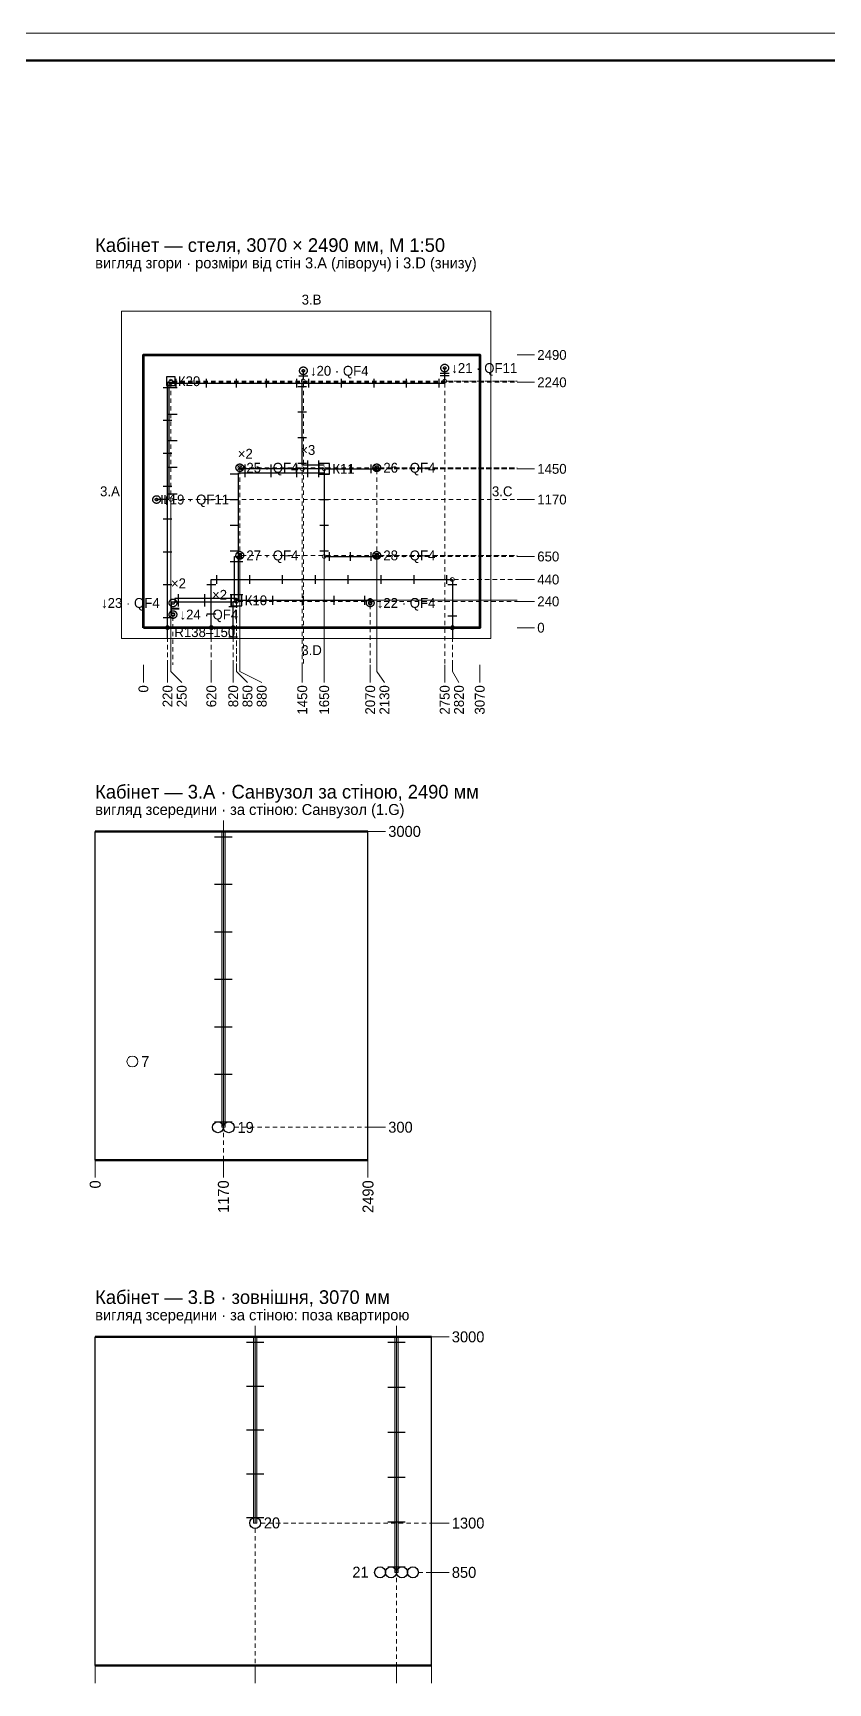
# Paper-space layout '08 Розгортки' of a CAD drawing. Header units: millimetres. Extents: x 0 to 841, y 0 to 594.
# Drawn here: x 475.4 to 620.5, y 292.8 to 594 of the extents above; entities that cross this region are included whole.
import ezdxf
from ezdxf.enums import TextEntityAlignment as Align

# ---------------------------------------------------------------- set-up
doc = ezdxf.new("R2010")
doc.units = ezdxf.units.MM
doc.linetypes.add('E_CABLE_DASH', pattern=[450, 300, -150])
for name, color, linetype in [('A-SHEET', 7, 'Continuous'), ('E-ELEV', 7, 'Continuous'), ('M-FIX', 7, 'Continuous'), ('W-BOX', 1, 'Continuous'), ('W-CABLE-LIGHT', 1, 'E_CABLE_DASH'), ('W-CABLE-LOW', 1, 'E_CABLE_DASH'), ('W-CABLE-SOCKET', 1, 'E_CABLE_DASH')]:
    doc.layers.add(name, color=color, linetype=linetype)
doc.styles.add('PLEX_LIGHT', font='IBMPlexSans-Light.ttf')

psp = doc.layouts.new('08 Розгортки')

# ---------------------------------------------------------------- hatches: boundary and pattern name
at = {"layer": 'E-ELEV', "true_color": 0xe4ded3}
h = psp.add_hatch(color=7, dxfattribs=at)
h.dxf.hatch_style = 1
h.paths.add_polyline_path([(509.82, 394.24), (510.42, 394.24), (510.42, 448.24), (509.82, 448.24)])
h = psp.add_hatch(color=7, dxfattribs=at)
h.dxf.hatch_style = 1
h.paths.add_polyline_path([(515.62, 321.97), (516.22, 321.97), (516.22, 355.97), (515.62, 355.97)])
h = psp.add_hatch(color=7, dxfattribs=at)
h.dxf.hatch_style = 1
h.paths.add_polyline_path([(541.42, 312.97), (542.02, 312.97), (542.02, 355.97), (541.42, 355.97)])

# ---------------------------------------------------------------- linework, layer by layer
at = {"layer": 'A-SHEET', "lineweight": 18}
psp.add_line((841, 594), (0, 594), dxfattribs=at)
at = {"layer": 'A-SHEET', "lineweight": 50}
psp.add_line((836, 589), (20, 589), dxfattribs=at)
at = {"layer": 'E-ELEV', "lineweight": 13, "true_color": 0x29251f}
for p, q in [((563.72, 535.23), (564.92, 535.23)), ((564.92, 535.23), (566.92, 535.23)), ((563.72, 530.23), (564.92, 530.23)), ((564.92, 530.23), (566.92, 530.23)), ((563.72, 514.43), (564.92, 514.43)), ((564.92, 514.43), (566.92, 514.43)), ((563.72, 508.83), (564.92, 508.83)), ((564.92, 508.83), (566.92, 508.83)), ((563.72, 498.43), (564.92, 498.43)), ((564.92, 498.43), (566.92, 498.43)), ((563.72, 494.23), (564.92, 494.23)), ((564.92, 494.23), (566.92, 494.23)), ((563.72, 490.23), (564.92, 490.23)), ((564.92, 490.23), (566.92, 490.23)), ((563.72, 485.43), (564.92, 485.43)), ((564.92, 485.43), (566.92, 485.43)), ((495.52, 478.63), (495.52, 477.43)), ((495.52, 477.43), (495.52, 475.43)), ((499.92, 478.63), (499.92, 477.43)), ((499.92, 477.43), (499.92, 475.43)), ((500.52, 478.63), (500.52, 477.43)), ((500.52, 477.43), (502.52, 475.43)), ((507.92, 478.63), (507.92, 477.43)), ((507.92, 477.43), (507.92, 475.43)), ((511.92, 478.63), (511.92, 477.43)), ((511.92, 477.43), (511.92, 475.43)), ((512.52, 478.63), (512.52, 477.43)), ((512.52, 477.43), (514.52, 475.43)), ((513.12, 478.63), (513.12, 477.43)), ((513.12, 477.43), (517.12, 475.43)), ((524.52, 478.63), (524.52, 477.43)), ((524.52, 477.43), (524.52, 475.43)), ((528.52, 478.63), (528.52, 477.43)), ((528.52, 477.43), (528.52, 475.43)), ((536.92, 478.63), (536.92, 477.43)), ((536.92, 477.43), (536.92, 475.43)), ((538.12, 478.63), (538.12, 477.43)), ((538.12, 477.43), (539.52, 475.43)), ((550.52, 478.63), (550.52, 477.43)), ((550.52, 477.43), (550.52, 475.43)), ((551.92, 478.63), (551.92, 477.43)), ((551.92, 477.43), (553.12, 475.43)), ((556.92, 478.63), (556.92, 477.43)), ((556.92, 477.43), (556.92, 475.43)), ((536.52, 448.24), (537.72, 448.24)), ((537.72, 448.24), (539.72, 448.24)), ((536.52, 394.24), (537.72, 394.24)), ((537.72, 394.24), (539.72, 394.24)), ((486.72, 388.24), (486.72, 387.04)), ((486.72, 387.04), (486.72, 385.04)), ((510.12, 388.24), (510.12, 387.04)), ((510.12, 387.04), (510.12, 385.04)), ((536.52, 388.24), (536.52, 387.04)), ((536.52, 387.04), (536.52, 385.04)), ((548.12, 355.97), (549.32, 355.97)), ((549.32, 355.97), (551.32, 355.97)), ((548.12, 321.97), (549.32, 321.97)), ((549.32, 321.97), (551.32, 321.97)), ((548.12, 312.97), (549.32, 312.97)), ((549.32, 312.97), (551.32, 312.97)), ((486.72, 295.97), (486.72, 294.77)), ((515.92, 295.97), (515.92, 294.77)), ((541.72, 295.97), (541.72, 294.77)), ((548.12, 295.97), (548.12, 294.77)), ((486.72, 294.77), (486.72, 292.77)), ((515.92, 294.77), (515.92, 292.77)), ((541.72, 294.77), (541.72, 292.77)), ((548.12, 294.77), (548.12, 292.77))]:
    psp.add_line(p, q, dxfattribs=at)
at = {"layer": 'E-ELEV', "lineweight": 13, "true_color": 0xd9d3c8}
for p, q in [((500.87, 530.43), (501.67, 530.43)), ((500.87, 530.23), (501.67, 530.23)), ((502.27, 530.43), (503.07, 530.43)), ((502.27, 530.23), (503.07, 530.23)), ((503.67, 530.43), (504.47, 530.43)), ((503.67, 530.23), (504.47, 530.23)), ((505.07, 530.43), (505.87, 530.43)), ((505.07, 530.23), (505.87, 530.23)), ((506.47, 530.43), (507.27, 530.43)), ((506.47, 530.23), (507.27, 530.23)), ((507.87, 530.43), (508.67, 530.43)), ((507.87, 530.23), (508.67, 530.23)), ((509.27, 530.43), (510.07, 530.43)), ((509.27, 530.23), (510.07, 530.23)), ((510.67, 530.43), (511.47, 530.43)), ((510.67, 530.23), (511.47, 530.23)), ((512.07, 530.43), (512.87, 530.43)), ((512.07, 530.23), (512.87, 530.23)), ((513.47, 530.43), (514.27, 530.43)), ((513.47, 530.23), (514.27, 530.23)), ((514.87, 530.43), (515.67, 530.43)), ((514.87, 530.23), (515.67, 530.23)), ((516.27, 530.43), (517.07, 530.43)), ((516.27, 530.23), (517.07, 530.23)), ((517.67, 530.43), (518.47, 530.43)), ((517.67, 530.23), (518.47, 530.23)), ((519.07, 530.43), (519.87, 530.43)), ((519.07, 530.23), (519.87, 530.23)), ((520.47, 530.43), (521.27, 530.43)), ((520.47, 530.23), (521.27, 530.23)), ((521.87, 530.43), (522.67, 530.43)), ((521.87, 530.23), (522.67, 530.23)), ((523.27, 530.43), (524.07, 530.43)), ((523.27, 530.23), (524.07, 530.23)), ((524.67, 530.43), (525.47, 530.43)), ((524.67, 530.23), (525.47, 530.23)), ((526.07, 530.43), (526.87, 530.43)), ((526.07, 530.23), (526.87, 530.23)), ((527.47, 530.43), (528.27, 530.43)), ((527.47, 530.23), (528.27, 530.23)), ((528.87, 530.43), (529.67, 530.43)), ((528.87, 530.23), (529.67, 530.23)), ((530.27, 530.43), (531.07, 530.43)), ((530.27, 530.23), (531.07, 530.23)), ((531.67, 530.43), (532.47, 530.43)), ((531.67, 530.23), (532.47, 530.23)), ((533.07, 530.43), (533.87, 530.43)), ((533.07, 530.23), (533.87, 530.23)), ((534.47, 530.43), (535.27, 530.43)), ((534.47, 530.23), (535.27, 530.23)), ((535.87, 530.43), (536.67, 530.43)), ((535.87, 530.23), (536.67, 530.23)), ((537.27, 530.43), (538.07, 530.43)), ((537.27, 530.23), (538.07, 530.23)), ((538.67, 530.43), (539.47, 530.43)), ((538.67, 530.23), (539.47, 530.23)), ((540.07, 530.43), (540.87, 530.43)), ((540.07, 530.23), (540.87, 530.23)), ((541.47, 530.43), (542.27, 530.43)), ((541.47, 530.23), (542.27, 530.23)), ((542.87, 530.43), (543.67, 530.43)), ((542.87, 530.23), (543.67, 530.23)), ((544.27, 530.43), (545.07, 530.43)), ((544.27, 530.23), (545.07, 530.23)), ((545.67, 530.43), (546.47, 530.43)), ((545.67, 530.23), (546.47, 530.23)), ((547.07, 530.43), (547.87, 530.43)), ((547.07, 530.23), (547.87, 530.23)), ((548.47, 530.43), (549.27, 530.43)), ((548.47, 530.23), (549.27, 530.23)), ((549.87, 530.43), (550.67, 530.43)), ((549.87, 530.23), (550.67, 530.23)), ((550.87, 530.43), (551.67, 530.43)), ((551.27, 530.43), (552.07, 530.43)), ((551.27, 530.23), (552.07, 530.23)), ((552.27, 530.43), (553.07, 530.43)), ((552.67, 530.43), (553.47, 530.43)), ((552.67, 530.23), (553.47, 530.23)), ((553.67, 530.43), (554.47, 530.43)), ((554.07, 530.43), (554.87, 530.43)), ((554.07, 530.23), (554.87, 530.23)), ((555.07, 530.43), (555.87, 530.43)), ((555.47, 530.43), (556.27, 530.43)), ((555.47, 530.23), (556.27, 530.23)), ((556.47, 530.43), (557.27, 530.43)), ((556.87, 530.43), (557.67, 530.43)), ((556.87, 530.23), (557.67, 530.23)), ((557.87, 530.43), (558.67, 530.43)), ((558.27, 530.43), (559.07, 530.43)), ((558.27, 530.23), (559.07, 530.23)), ((559.27, 530.43), (560.07, 530.43)), ((559.67, 530.43), (560.47, 530.43)), ((559.67, 530.23), (560.47, 530.23)), ((560.67, 530.43), (561.47, 530.43)), ((561.07, 530.43), (561.87, 530.43)), ((561.07, 530.23), (561.87, 530.23)), ((562.07, 530.43), (562.87, 530.43)), ((562.47, 530.43), (563.27, 530.43)), ((562.47, 530.23), (563.27, 530.23)), ((563.47, 530.43), (563.72, 530.43)), ((500.52, 530.08), (500.52, 529.28)), ((500.52, 528.68), (500.52, 527.88)), ((500.52, 527.28), (500.52, 526.48)), ((524.72, 530.08), (524.72, 529.28)), ((524.72, 528.68), (524.72, 527.88)), ((524.72, 527.28), (524.72, 526.48)), ((550.52, 530.08), (550.52, 529.28)), ((550.52, 528.68), (550.52, 527.88)), ((550.52, 527.28), (550.52, 526.48)), ((500.52, 525.88), (500.52, 525.08)), ((500.52, 524.48), (500.52, 523.68)), ((524.72, 525.88), (524.72, 525.08)), ((524.72, 524.48), (524.72, 523.68)), ((550.52, 525.88), (550.52, 525.08)), ((550.52, 524.48), (550.52, 523.68)), ((500.52, 523.08), (500.52, 522.28)), ((500.52, 521.68), (500.52, 520.88)), ((524.72, 523.08), (524.72, 522.28)), ((524.72, 521.68), (524.72, 520.88)), ((550.52, 523.08), (550.52, 522.28)), ((550.52, 521.68), (550.52, 520.88)), ((500.52, 520.28), (500.52, 519.48)), ((500.52, 518.88), (500.52, 518.08)), ((524.72, 520.28), (524.72, 519.48)), ((524.72, 518.88), (524.72, 518.08)), ((550.52, 520.28), (550.52, 519.48)), ((550.52, 518.88), (550.52, 518.08)), ((500.52, 517.48), (500.52, 516.68)), ((500.52, 516.08), (500.52, 515.28)), ((524.72, 517.48), (524.72, 516.68)), ((524.72, 516.08), (524.72, 515.28)), ((550.52, 517.48), (550.52, 516.68)), ((550.52, 516.08), (550.52, 515.28)), ((500.52, 514.68), (500.52, 513.88)), ((500.52, 513.28), (500.52, 512.48)), ((513.12, 514.28), (513.12, 513.48)), ((513.12, 512.88), (513.12, 512.08)), ((513.47, 514.63), (514.27, 514.63)), ((514.87, 514.63), (515.67, 514.63)), ((516.27, 514.63), (517.07, 514.63)), ((517.67, 514.63), (518.47, 514.63)), ((519.07, 514.63), (519.87, 514.63)), ((520.47, 514.63), (521.27, 514.63)), ((521.87, 514.63), (522.67, 514.63)), ((523.27, 514.63), (524.07, 514.63)), ((524.52, 514.08), (524.52, 513.28)), ((524.52, 512.68), (524.52, 511.88)), ((524.67, 514.63), (525.47, 514.63)), ((524.72, 514.68), (524.72, 513.88)), ((524.72, 513.28), (524.72, 512.48)), ((526.07, 514.63), (526.87, 514.63)), ((527.47, 514.63), (528.27, 514.63)), ((528.52, 514.08), (528.52, 513.28)), ((528.52, 512.68), (528.52, 511.88)), ((528.87, 514.63), (529.67, 514.63)), ((528.87, 514.43), (529.67, 514.43)), ((530.27, 514.63), (531.07, 514.63)), ((530.27, 514.43), (531.07, 514.43)), ((531.67, 514.63), (532.47, 514.63)), ((531.67, 514.43), (532.47, 514.43)), ((533.07, 514.63), (533.87, 514.63)), ((533.07, 514.43), (533.87, 514.43)), ((534.47, 514.63), (535.27, 514.63)), ((534.47, 514.43), (535.27, 514.43)), ((535.87, 514.63), (536.67, 514.63)), ((535.87, 514.43), (536.67, 514.43)), ((537.27, 514.63), (538.07, 514.63)), ((537.27, 514.43), (538.07, 514.43)), ((538.12, 514.28), (538.12, 513.48)), ((538.12, 512.88), (538.12, 512.08)), ((538.47, 514.63), (539.27, 514.63)), ((538.47, 514.43), (539.27, 514.43)), ((538.67, 514.63), (539.47, 514.63)), ((538.67, 514.43), (539.47, 514.43)), ((539.87, 514.63), (540.67, 514.63)), ((539.87, 514.43), (540.67, 514.43)), ((540.07, 514.63), (540.87, 514.63)), ((540.07, 514.43), (540.87, 514.43)), ((541.27, 514.63), (542.07, 514.63)), ((541.27, 514.43), (542.07, 514.43)), ((541.47, 514.63), (542.27, 514.63)), ((541.47, 514.43), (542.27, 514.43)), ((542.67, 514.63), (543.47, 514.63)), ((542.67, 514.43), (543.47, 514.43)), ((542.87, 514.63), (543.67, 514.63)), ((542.87, 514.43), (543.67, 514.43)), ((544.07, 514.63), (544.87, 514.63)), ((544.07, 514.43), (544.87, 514.43)), ((544.27, 514.63), (545.07, 514.63)), ((544.27, 514.43), (545.07, 514.43)), ((545.47, 514.63), (546.27, 514.63)), ((545.47, 514.43), (546.27, 514.43)), ((545.67, 514.63), (546.47, 514.63)), ((545.67, 514.43), (546.47, 514.43)), ((546.87, 514.63), (547.67, 514.63)), ((546.87, 514.43), (547.67, 514.43)), ((547.07, 514.63), (547.87, 514.63)), ((547.07, 514.43), (547.87, 514.43)), ((548.27, 514.63), (549.07, 514.63)), ((548.27, 514.43), (549.07, 514.43)), ((548.47, 514.63), (549.27, 514.63)), ((548.47, 514.43), (549.27, 514.43)), ((549.67, 514.63), (550.47, 514.63)), ((549.67, 514.43), (550.47, 514.43)), ((549.87, 514.63), (550.67, 514.63)), ((549.87, 514.43), (550.67, 514.43)), ((550.52, 514.68), (550.52, 513.88)), ((550.52, 513.28), (550.52, 512.48)), ((551.07, 514.63), (551.87, 514.63)), ((551.07, 514.43), (551.87, 514.43)), ((551.27, 514.63), (552.07, 514.63)), ((551.27, 514.43), (552.07, 514.43)), ((552.47, 514.63), (553.27, 514.63)), ((552.47, 514.43), (553.27, 514.43)), ((552.67, 514.63), (553.47, 514.63)), ((552.67, 514.43), (553.47, 514.43)), ((553.87, 514.63), (554.67, 514.63)), ((553.87, 514.43), (554.67, 514.43)), ((554.07, 514.63), (554.87, 514.63)), ((554.07, 514.43), (554.87, 514.43)), ((555.27, 514.63), (556.07, 514.63)), ((555.27, 514.43), (556.07, 514.43)), ((555.47, 514.63), (556.27, 514.63)), ((555.47, 514.43), (556.27, 514.43)), ((556.67, 514.63), (557.47, 514.63)), ((556.67, 514.43), (557.47, 514.43)), ((556.87, 514.63), (557.67, 514.63)), ((556.87, 514.43), (557.67, 514.43)), ((558.07, 514.63), (558.87, 514.63)), ((558.07, 514.43), (558.87, 514.43)), ((558.27, 514.63), (559.07, 514.63)), ((558.27, 514.43), (559.07, 514.43)), ((559.47, 514.63), (560.27, 514.63)), ((559.47, 514.43), (560.27, 514.43)), ((559.67, 514.63), (560.47, 514.63)), ((559.67, 514.43), (560.47, 514.43)), ((560.87, 514.63), (561.67, 514.63)), ((560.87, 514.43), (561.67, 514.43)), ((561.07, 514.63), (561.87, 514.63)), ((561.07, 514.43), (561.87, 514.43)), ((562.27, 514.63), (563.07, 514.63)), ((562.27, 514.43), (563.07, 514.43)), ((562.47, 514.63), (563.27, 514.63)), ((562.47, 514.43), (563.27, 514.43)), ((563.67, 514.63), (563.72, 514.63)), ((563.67, 514.43), (563.72, 514.43)), ((500.52, 511.88), (500.52, 511.08)), ((500.52, 510.48), (500.52, 509.68)), ((500.52, 509.08), (500.52, 508.28)), ((513.12, 511.48), (513.12, 510.68)), ((513.12, 510.08), (513.12, 509.28)), ((524.52, 511.28), (524.52, 510.48)), ((524.52, 509.88), (524.52, 509.08)), ((524.72, 511.88), (524.72, 511.08)), ((524.72, 510.48), (524.72, 509.68)), ((524.72, 509.08), (524.72, 508.28)), ((528.52, 511.28), (528.52, 510.48)), ((528.52, 509.88), (528.52, 509.08)), ((538.12, 511.48), (538.12, 510.68)), ((538.12, 510.08), (538.12, 509.28)), ((550.52, 511.88), (550.52, 511.08)), ((550.52, 510.48), (550.52, 509.68)), ((550.52, 509.08), (550.52, 508.28)), ((500.52, 508.48), (500.52, 507.68)), ((500.52, 507.68), (500.52, 506.88)), ((500.52, 507.08), (500.52, 506.28)), ((500.52, 506.28), (500.52, 505.48)), ((500.87, 508.83), (501.67, 508.83)), ((502.27, 508.83), (503.07, 508.83)), ((503.67, 508.83), (504.47, 508.83)), ((505.07, 508.83), (505.87, 508.83)), ((506.47, 508.83), (507.27, 508.83)), ((507.87, 508.83), (508.67, 508.83)), ((509.27, 508.83), (510.07, 508.83)), ((510.67, 508.83), (511.47, 508.83)), ((512.07, 508.83), (512.87, 508.83)), ((513.12, 508.68), (513.12, 507.88)), ((513.12, 507.28), (513.12, 506.48)), ((513.47, 508.83), (514.27, 508.83)), ((514.87, 508.83), (515.67, 508.83)), ((516.27, 508.83), (517.07, 508.83)), ((517.67, 508.83), (518.47, 508.83)), ((519.07, 508.83), (519.87, 508.83)), ((520.47, 508.83), (521.27, 508.83)), ((521.87, 508.83), (522.67, 508.83)), ((523.27, 508.83), (524.07, 508.83)), ((524.52, 508.48), (524.52, 507.68)), ((524.52, 507.08), (524.52, 506.28)), ((524.67, 508.83), (525.47, 508.83)), ((524.72, 507.68), (524.72, 506.88)), ((524.72, 506.28), (524.72, 505.48)), ((526.07, 508.83), (526.87, 508.83)), ((527.47, 508.83), (528.27, 508.83)), ((528.52, 508.48), (528.52, 507.68)), ((528.52, 507.08), (528.52, 506.28)), ((528.87, 508.83), (529.67, 508.83)), ((530.27, 508.83), (531.07, 508.83)), ((531.67, 508.83), (532.47, 508.83)), ((533.07, 508.83), (533.87, 508.83)), ((534.47, 508.83), (535.27, 508.83)), ((535.87, 508.83), (536.67, 508.83)), ((537.27, 508.83), (538.07, 508.83)), ((538.12, 508.68), (538.12, 507.88)), ((538.12, 507.28), (538.12, 506.48)), ((538.67, 508.83), (539.47, 508.83)), ((540.07, 508.83), (540.87, 508.83)), ((541.47, 508.83), (542.27, 508.83)), ((542.87, 508.83), (543.67, 508.83)), ((544.27, 508.83), (545.07, 508.83)), ((545.67, 508.83), (546.47, 508.83)), ((547.07, 508.83), (547.87, 508.83)), ((548.47, 508.83), (549.27, 508.83)), ((549.87, 508.83), (550.67, 508.83)), ((550.52, 507.68), (550.52, 506.88)), ((550.52, 506.28), (550.52, 505.48)), ((551.27, 508.83), (552.07, 508.83)), ((552.67, 508.83), (553.47, 508.83)), ((554.07, 508.83), (554.87, 508.83)), ((555.47, 508.83), (556.27, 508.83)), ((556.87, 508.83), (557.67, 508.83)), ((558.27, 508.83), (559.07, 508.83)), ((559.67, 508.83), (560.47, 508.83)), ((561.07, 508.83), (561.87, 508.83)), ((562.47, 508.83), (563.27, 508.83)), ((500.52, 505.68), (500.52, 504.88)), ((500.52, 504.88), (500.52, 504.08)), ((500.52, 504.28), (500.52, 503.48)), ((500.52, 503.48), (500.52, 502.68)), ((513.12, 505.88), (513.12, 505.08)), ((513.12, 504.48), (513.12, 503.68)), ((513.12, 503.08), (513.12, 502.28)), ((524.52, 505.68), (524.52, 504.88)), ((524.52, 504.28), (524.52, 503.48)), ((524.72, 504.88), (524.72, 504.08)), ((524.72, 503.48), (524.72, 502.68)), ((528.52, 505.68), (528.52, 504.88)), ((528.52, 504.28), (528.52, 503.48)), ((538.12, 505.88), (538.12, 505.08)), ((538.12, 504.48), (538.12, 503.68)), ((538.12, 503.08), (538.12, 502.28)), ((550.52, 504.88), (550.52, 504.08)), ((550.52, 503.48), (550.52, 502.68)), ((500.52, 502.88), (500.52, 502.08)), ((500.52, 502.08), (500.52, 501.28)), ((500.52, 501.48), (500.52, 500.68)), ((500.52, 500.68), (500.52, 499.88)), ((500.52, 500.08), (500.52, 499.28)), ((513.12, 501.68), (513.12, 500.88)), ((513.12, 500.28), (513.12, 499.48)), ((524.52, 502.88), (524.52, 502.08)), ((524.52, 501.48), (524.52, 500.68)), ((524.52, 500.08), (524.52, 499.28)), ((524.72, 502.08), (524.72, 501.28)), ((524.72, 500.68), (524.72, 499.88)), ((528.52, 502.88), (528.52, 502.08)), ((528.52, 501.48), (528.52, 500.68)), ((528.52, 500.08), (528.52, 499.28)), ((538.12, 501.68), (538.12, 500.88)), ((538.12, 500.28), (538.12, 499.48)), ((550.52, 502.08), (550.52, 501.28)), ((550.52, 500.68), (550.52, 499.88)), ((500.52, 499.28), (500.52, 498.48)), ((500.52, 498.68), (500.52, 497.88)), ((500.52, 497.88), (500.52, 497.08)), ((500.52, 497.28), (500.52, 496.48)), ((513.12, 498.88), (513.12, 498.08)), ((513.12, 498.28), (513.12, 497.48)), ((513.12, 498.08), (513.12, 497.28)), ((513.12, 497.48), (513.12, 496.68)), ((513.47, 498.63), (514.27, 498.63)), ((514.87, 498.63), (515.67, 498.63)), ((516.27, 498.63), (517.07, 498.63)), ((517.67, 498.63), (518.47, 498.63)), ((519.07, 498.63), (519.87, 498.63)), ((520.47, 498.63), (521.27, 498.63)), ((521.87, 498.63), (522.67, 498.63)), ((523.27, 498.63), (524.07, 498.63)), ((524.52, 498.68), (524.52, 497.88)), ((524.52, 497.28), (524.52, 496.48)), ((524.67, 498.63), (525.47, 498.63)), ((524.72, 499.28), (524.72, 498.48)), ((524.72, 497.88), (524.72, 497.08)), ((526.07, 498.63), (526.87, 498.63)), ((527.47, 498.63), (528.27, 498.63)), ((528.52, 498.68), (528.52, 497.88)), ((528.52, 498.08), (528.52, 497.28)), ((528.52, 497.28), (528.52, 496.48)), ((528.87, 498.63), (529.67, 498.63)), ((530.27, 498.63), (531.07, 498.63)), ((531.67, 498.63), (532.47, 498.63)), ((533.07, 498.63), (533.87, 498.63)), ((534.47, 498.63), (535.27, 498.63)), ((535.87, 498.63), (536.67, 498.63)), ((537.27, 498.63), (538.07, 498.63)), ((538.12, 498.88), (538.12, 498.08)), ((538.12, 498.28), (538.12, 497.48)), ((538.12, 498.08), (538.12, 497.28)), ((538.12, 497.48), (538.12, 496.68)), ((538.47, 498.63), (539.27, 498.63)), ((538.47, 498.43), (539.27, 498.43)), ((538.67, 498.63), (539.47, 498.63)), ((539.87, 498.63), (540.67, 498.63)), ((539.87, 498.43), (540.67, 498.43)), ((540.07, 498.63), (540.87, 498.63)), ((541.27, 498.63), (542.07, 498.63)), ((541.27, 498.43), (542.07, 498.43)), ((541.47, 498.63), (542.27, 498.63)), ((542.67, 498.63), (543.47, 498.63)), ((542.67, 498.43), (543.47, 498.43)), ((542.87, 498.63), (543.67, 498.63)), ((544.07, 498.63), (544.87, 498.63)), ((544.07, 498.43), (544.87, 498.43)), ((544.27, 498.63), (545.07, 498.63)), ((545.47, 498.63), (546.27, 498.63)), ((545.47, 498.43), (546.27, 498.43)), ((545.67, 498.63), (546.47, 498.63)), ((546.87, 498.63), (547.67, 498.63)), ((546.87, 498.43), (547.67, 498.43)), ((547.07, 498.63), (547.87, 498.63)), ((548.27, 498.63), (549.07, 498.63)), ((548.27, 498.43), (549.07, 498.43)), ((548.47, 498.63), (549.27, 498.63)), ((549.67, 498.63), (550.47, 498.63)), ((549.67, 498.43), (550.47, 498.43)), ((549.87, 498.63), (550.67, 498.63)), ((550.52, 499.28), (550.52, 498.48)), ((550.52, 497.88), (550.52, 497.08)), ((551.07, 498.63), (551.87, 498.63)), ((551.07, 498.43), (551.87, 498.43)), ((551.27, 498.63), (552.07, 498.63)), ((552.47, 498.63), (553.27, 498.63)), ((552.47, 498.43), (553.27, 498.43)), ((552.67, 498.63), (553.47, 498.63)), ((553.87, 498.63), (554.67, 498.63)), ((553.87, 498.43), (554.67, 498.43)), ((554.07, 498.63), (554.87, 498.63)), ((555.27, 498.63), (556.07, 498.63)), ((555.27, 498.43), (556.07, 498.43)), ((555.47, 498.63), (556.27, 498.63)), ((556.67, 498.63), (557.47, 498.63)), ((556.67, 498.43), (557.47, 498.43)), ((556.87, 498.63), (557.67, 498.63)), ((558.07, 498.63), (558.87, 498.63)), ((558.07, 498.43), (558.87, 498.43)), ((558.27, 498.63), (559.07, 498.63)), ((559.47, 498.63), (560.27, 498.63)), ((559.47, 498.43), (560.27, 498.43)), ((559.67, 498.63), (560.47, 498.63)), ((560.87, 498.63), (561.67, 498.63)), ((560.87, 498.43), (561.67, 498.43)), ((561.07, 498.63), (561.87, 498.63)), ((562.27, 498.63), (563.07, 498.63)), ((562.27, 498.43), (563.07, 498.43)), ((562.47, 498.63), (563.27, 498.63)), ((563.67, 498.63), (563.72, 498.63)), ((563.67, 498.43), (563.72, 498.43)), ((500.52, 496.48), (500.52, 495.68)), ((500.52, 495.88), (500.52, 495.08)), ((500.52, 495.08), (500.52, 494.28)), ((500.52, 494.48), (500.52, 493.68)), ((513.12, 496.88), (513.12, 496.08)), ((513.12, 496.68), (513.12, 495.88)), ((513.12, 496.08), (513.12, 495.28)), ((513.12, 495.48), (513.12, 494.68)), ((513.12, 495.28), (513.12, 494.48)), ((513.12, 494.68), (513.12, 493.88)), ((513.12, 494.08), (513.12, 493.28)), ((524.52, 495.88), (524.52, 495.08)), ((524.52, 494.48), (524.52, 493.68)), ((524.72, 496.48), (524.72, 495.68)), ((524.72, 495.08), (524.72, 494.28)), ((528.52, 496.68), (528.52, 495.88)), ((528.52, 495.88), (528.52, 495.08)), ((528.52, 495.28), (528.52, 494.48)), ((528.52, 494.48), (528.52, 493.68)), ((538.12, 496.88), (538.12, 496.08)), ((538.12, 496.68), (538.12, 495.88)), ((538.12, 496.08), (538.12, 495.28)), ((538.12, 495.48), (538.12, 494.68)), ((538.12, 495.28), (538.12, 494.48)), ((538.12, 494.68), (538.12, 493.88)), ((538.12, 494.08), (538.12, 493.28)), ((550.52, 496.48), (550.52, 495.68)), ((550.52, 495.08), (550.52, 494.28)), ((552.27, 494.23), (553.07, 494.23)), ((553.67, 494.23), (554.47, 494.23)), ((555.07, 494.23), (555.87, 494.23)), ((556.47, 494.23), (557.27, 494.23)), ((557.87, 494.23), (558.67, 494.23)), ((559.27, 494.23), (560.07, 494.23)), ((560.67, 494.23), (561.47, 494.23)), ((562.07, 494.23), (562.87, 494.23)), ((563.47, 494.23), (563.72, 494.23)), ((500.52, 493.68), (500.52, 492.88)), ((500.52, 493.08), (500.52, 492.28)), ((500.52, 492.28), (500.52, 491.48)), ((500.52, 491.68), (500.52, 490.88)), ((513.12, 493.88), (513.12, 493.08)), ((513.12, 493.28), (513.12, 492.48)), ((513.12, 492.68), (513.12, 491.88)), ((513.12, 492.48), (513.12, 491.68)), ((513.12, 491.88), (513.12, 491.08)), ((513.12, 491.28), (513.12, 490.48)), ((513.12, 491.08), (513.12, 490.28)), ((524.52, 493.08), (524.52, 492.28)), ((524.52, 491.68), (524.52, 490.88)), ((524.72, 493.68), (524.72, 492.88)), ((524.72, 492.28), (524.72, 491.48)), ((528.52, 493.88), (528.52, 493.08)), ((528.52, 493.08), (528.52, 492.28)), ((528.52, 492.48), (528.52, 491.68)), ((528.52, 491.68), (528.52, 490.88)), ((528.52, 491.08), (528.52, 490.28)), ((538.12, 493.88), (538.12, 493.08)), ((538.12, 493.28), (538.12, 492.48)), ((538.12, 492.68), (538.12, 491.88)), ((538.12, 492.48), (538.12, 491.68)), ((538.12, 491.88), (538.12, 491.08)), ((538.12, 491.28), (538.12, 490.48)), ((538.12, 491.08), (538.12, 490.28)), ((550.52, 493.68), (550.52, 492.88)), ((550.52, 492.28), (550.52, 491.48)), ((500.52, 490.88), (500.52, 490.08)), ((500.52, 490.28), (500.52, 489.48)), ((500.52, 489.48), (500.52, 488.68)), ((500.52, 488.88), (500.52, 488.08)), ((500.52, 488.08), (500.52, 487.28)), ((512.52, 490.08), (512.52, 489.28)), ((512.52, 489.88), (512.52, 489.08)), ((512.52, 488.68), (512.52, 487.88)), ((512.52, 488.48), (512.52, 487.68)), ((512.87, 490.43), (513.67, 490.43)), ((512.87, 490.23), (513.67, 490.23)), ((513.12, 490.48), (513.12, 489.68)), ((513.12, 489.88), (513.12, 489.08)), ((513.12, 489.68), (513.12, 488.88)), ((513.12, 489.08), (513.12, 488.28)), ((513.12, 488.48), (513.12, 487.68)), ((513.12, 488.28), (513.12, 487.48)), ((514.27, 490.43), (515.07, 490.43)), ((514.27, 490.23), (515.07, 490.23)), ((515.67, 490.43), (516.47, 490.43)), ((515.67, 490.23), (516.47, 490.23)), ((517.07, 490.43), (517.87, 490.43)), ((517.07, 490.23), (517.87, 490.23)), ((518.47, 490.43), (519.27, 490.43)), ((518.47, 490.23), (519.27, 490.23)), ((519.87, 490.43), (520.67, 490.43)), ((519.87, 490.23), (520.67, 490.23)), ((521.27, 490.43), (522.07, 490.43)), ((521.27, 490.23), (522.07, 490.23)), ((522.67, 490.43), (523.47, 490.43)), ((522.67, 490.23), (523.47, 490.23)), ((524.07, 490.43), (524.87, 490.43)), ((524.07, 490.23), (524.87, 490.23)), ((524.52, 490.28), (524.52, 489.48)), ((524.52, 488.88), (524.52, 488.08)), ((524.72, 490.88), (524.72, 490.08)), ((524.72, 489.48), (524.72, 488.68)), ((524.72, 488.08), (524.72, 487.28)), ((525.47, 490.43), (526.27, 490.43)), ((525.47, 490.23), (526.27, 490.23)), ((526.87, 490.43), (527.67, 490.43)), ((526.87, 490.23), (527.67, 490.23)), ((528.27, 490.43), (529.07, 490.43)), ((528.27, 490.23), (529.07, 490.23)), ((528.52, 490.28), (528.52, 489.48)), ((528.52, 489.68), (528.52, 488.88)), ((528.52, 488.88), (528.52, 488.08)), ((528.52, 488.28), (528.52, 487.48)), ((529.67, 490.43), (530.47, 490.43)), ((529.67, 490.23), (530.47, 490.23)), ((531.07, 490.43), (531.87, 490.43)), ((531.07, 490.23), (531.87, 490.23)), ((532.47, 490.43), (533.27, 490.43)), ((532.47, 490.23), (533.27, 490.23)), ((533.87, 490.43), (534.67, 490.43)), ((533.87, 490.23), (534.67, 490.23)), ((535.27, 490.43), (536.07, 490.43)), ((535.27, 490.23), (536.07, 490.23)), ((536.67, 490.43), (537.47, 490.43)), ((536.67, 490.23), (537.47, 490.23)), ((536.92, 489.6), (536.92, 488.8)), ((536.92, 488.2), (536.92, 487.4)), ((537.27, 490.43), (538.07, 490.43)), ((538.07, 490.43), (538.87, 490.43)), ((538.07, 490.23), (538.87, 490.23)), ((538.12, 490.48), (538.12, 489.68)), ((538.12, 489.88), (538.12, 489.08)), ((538.12, 489.68), (538.12, 488.88)), ((538.12, 489.08), (538.12, 488.28)), ((538.12, 488.48), (538.12, 487.68)), ((538.12, 488.28), (538.12, 487.48)), ((538.67, 490.43), (539.47, 490.43)), ((539.47, 490.43), (540.27, 490.43)), ((539.47, 490.23), (540.27, 490.23)), ((540.07, 490.43), (540.87, 490.43)), ((540.87, 490.43), (541.67, 490.43)), ((540.87, 490.23), (541.67, 490.23)), ((541.47, 490.43), (542.27, 490.43)), ((542.27, 490.43), (543.07, 490.43)), ((542.27, 490.23), (543.07, 490.23)), ((542.87, 490.43), (543.67, 490.43)), ((543.67, 490.43), (544.47, 490.43)), ((543.67, 490.23), (544.47, 490.23)), ((544.27, 490.43), (545.07, 490.43)), ((545.07, 490.43), (545.87, 490.43)), ((545.07, 490.23), (545.87, 490.23)), ((545.67, 490.43), (546.47, 490.43)), ((546.47, 490.43), (547.27, 490.43)), ((546.47, 490.23), (547.27, 490.23)), ((547.07, 490.43), (547.87, 490.43)), ((547.87, 490.43), (548.67, 490.43)), ((547.87, 490.23), (548.67, 490.23)), ((548.47, 490.43), (549.27, 490.43)), ((549.27, 490.43), (550.07, 490.43)), ((549.27, 490.23), (550.07, 490.23)), ((549.87, 490.43), (550.67, 490.43)), ((550.52, 490.88), (550.52, 490.08)), ((550.52, 489.48), (550.52, 488.68)), ((550.52, 488.08), (550.52, 487.28)), ((550.67, 490.43), (551.47, 490.43)), ((550.67, 490.23), (551.47, 490.23)), ((551.27, 490.43), (552.07, 490.43)), ((552.07, 490.43), (552.87, 490.43)), ((552.07, 490.23), (552.87, 490.23)), ((552.67, 490.43), (553.47, 490.43)), ((553.47, 490.43), (554.27, 490.43)), ((553.47, 490.23), (554.27, 490.23)), ((554.07, 490.43), (554.87, 490.43)), ((554.87, 490.43), (555.67, 490.43)), ((554.87, 490.23), (555.67, 490.23)), ((555.47, 490.43), (556.27, 490.43)), ((556.27, 490.43), (557.07, 490.43)), ((556.27, 490.23), (557.07, 490.23)), ((556.87, 490.43), (557.67, 490.43)), ((557.67, 490.43), (558.47, 490.43)), ((557.67, 490.23), (558.47, 490.23)), ((558.27, 490.43), (559.07, 490.43)), ((559.07, 490.43), (559.87, 490.43)), ((559.07, 490.23), (559.87, 490.23)), ((559.67, 490.43), (560.47, 490.43)), ((560.47, 490.43), (561.27, 490.43)), ((560.47, 490.23), (561.27, 490.23)), ((561.07, 490.43), (561.87, 490.43)), ((561.87, 490.43), (562.67, 490.43)), ((561.87, 490.23), (562.67, 490.23)), ((562.47, 490.43), (563.27, 490.43)), ((563.27, 490.43), (563.72, 490.43)), ((563.27, 490.23), (563.72, 490.23)), ((499.92, 485.08), (499.92, 484.28)), ((500.52, 487.48), (500.52, 486.68)), ((500.52, 486.68), (500.52, 485.88)), ((500.52, 486.08), (500.52, 485.28)), ((500.52, 485.28), (500.52, 484.48)), ((500.92, 487.48), (500.92, 486.68)), ((500.92, 486.08), (500.92, 485.28)), ((507.92, 485.08), (507.92, 484.28)), ((511.92, 485.08), (511.92, 484.28)), ((512.52, 487.28), (512.52, 486.48)), ((512.52, 487.08), (512.52, 486.28)), ((512.52, 485.88), (512.52, 485.08)), ((512.52, 485.68), (512.52, 484.88)), ((513.12, 487.68), (513.12, 486.88)), ((513.12, 487.08), (513.12, 486.28)), ((513.12, 486.88), (513.12, 486.08)), ((513.12, 486.28), (513.12, 485.48)), ((513.12, 485.68), (513.12, 484.88)), ((513.12, 485.48), (513.12, 484.68)), ((524.52, 487.48), (524.52, 486.68)), ((524.52, 486.08), (524.52, 485.28)), ((524.72, 486.68), (524.72, 485.88)), ((524.72, 485.28), (524.72, 484.48)), ((528.52, 487.48), (528.52, 486.68)), ((528.52, 486.88), (528.52, 486.08)), ((528.52, 486.08), (528.52, 485.28)), ((528.52, 485.48), (528.52, 484.68)), ((536.92, 486.8), (536.92, 486)), ((536.92, 485.4), (536.92, 484.6)), ((538.12, 487.68), (538.12, 486.88)), ((538.12, 487.08), (538.12, 486.28)), ((538.12, 486.88), (538.12, 486.08)), ((538.12, 486.28), (538.12, 485.48)), ((538.12, 485.68), (538.12, 484.88)), ((538.12, 485.48), (538.12, 484.68)), ((550.52, 486.68), (550.52, 485.88)), ((550.52, 485.28), (550.52, 484.48)), ((551.92, 485.08), (551.92, 484.28)), ((499.92, 483.68), (499.92, 482.88)), ((499.92, 482.28), (499.92, 481.48)), ((500.52, 484.68), (500.52, 483.88)), ((500.52, 483.88), (500.52, 483.08)), ((500.52, 483.28), (500.52, 482.48)), ((500.52, 482.48), (500.52, 481.68)), ((500.92, 484.68), (500.92, 483.88)), ((500.92, 483.28), (500.92, 482.48)), ((507.92, 483.68), (507.92, 482.88)), ((507.92, 482.28), (507.92, 481.48)), ((511.92, 483.68), (511.92, 482.88)), ((511.92, 482.28), (511.92, 481.48)), ((512.52, 484.48), (512.52, 483.68)), ((512.52, 484.28), (512.52, 483.48)), ((512.52, 483.08), (512.52, 482.28)), ((512.52, 482.88), (512.52, 482.08)), ((513.12, 484.88), (513.12, 484.08)), ((513.12, 484.28), (513.12, 483.48)), ((513.12, 484.08), (513.12, 483.28)), ((513.12, 483.48), (513.12, 482.68)), ((513.12, 482.88), (513.12, 482.08)), ((513.12, 482.68), (513.12, 481.88)), ((513.12, 482.08), (513.12, 481.28)), ((524.52, 484.68), (524.52, 483.88)), ((524.52, 483.28), (524.52, 482.48)), ((524.72, 483.88), (524.72, 483.08)), ((524.72, 482.48), (524.72, 481.68)), ((528.52, 484.68), (528.52, 483.88)), ((528.52, 484.08), (528.52, 483.28)), ((528.52, 483.28), (528.52, 482.48)), ((528.52, 482.68), (528.52, 481.88)), ((536.92, 484), (536.92, 483.2)), ((536.92, 482.6), (536.92, 481.8)), ((538.12, 484.88), (538.12, 484.08)), ((538.12, 484.28), (538.12, 483.48)), ((538.12, 484.08), (538.12, 483.28)), ((538.12, 483.48), (538.12, 482.68)), ((538.12, 482.88), (538.12, 482.08)), ((538.12, 482.68), (538.12, 481.88)), ((538.12, 482.08), (538.12, 481.28)), ((550.52, 483.88), (550.52, 483.08)), ((550.52, 482.48), (550.52, 481.68)), ((551.92, 483.68), (551.92, 482.88)), ((551.92, 482.28), (551.92, 481.48)), ((499.92, 480.88), (499.92, 480.08)), ((499.92, 479.48), (499.92, 478.68)), ((500.52, 481.88), (500.52, 481.08)), ((500.52, 481.08), (500.52, 480.28)), ((500.52, 480.48), (500.52, 479.68)), ((500.52, 479.68), (500.52, 478.88)), ((500.52, 479.08), (500.52, 478.63)), ((500.92, 481.88), (500.92, 481.08)), ((500.92, 480.48), (500.92, 479.68)), ((500.92, 479.08), (500.92, 478.63)), ((507.92, 480.88), (507.92, 480.08)), ((507.92, 479.48), (507.92, 478.68)), ((511.92, 480.88), (511.92, 480.08)), ((511.92, 479.48), (511.92, 478.68)), ((512.52, 481.68), (512.52, 480.88)), ((512.52, 481.48), (512.52, 480.68)), ((512.52, 480.28), (512.52, 479.48)), ((512.52, 480.08), (512.52, 479.28)), ((513.12, 481.48), (513.12, 480.68)), ((513.12, 481.28), (513.12, 480.48)), ((513.12, 480.68), (513.12, 479.88)), ((513.12, 480.08), (513.12, 479.28)), ((513.12, 479.88), (513.12, 479.08)), ((513.12, 479.28), (513.12, 478.63)), ((524.52, 481.88), (524.52, 481.08)), ((524.52, 480.48), (524.52, 479.68)), ((524.52, 479.08), (524.52, 478.63)), ((524.72, 481.08), (524.72, 480.28)), ((524.72, 479.68), (524.72, 478.88)), ((528.52, 481.88), (528.52, 481.08)), ((528.52, 481.28), (528.52, 480.48)), ((528.52, 480.48), (528.52, 479.68)), ((528.52, 479.88), (528.52, 479.08)), ((528.52, 479.08), (528.52, 478.63)), ((536.92, 481.2), (536.92, 480.4)), ((536.92, 479.8), (536.92, 479)), ((538.12, 481.48), (538.12, 480.68)), ((538.12, 481.28), (538.12, 480.48)), ((538.12, 480.68), (538.12, 479.88)), ((538.12, 480.08), (538.12, 479.28)), ((538.12, 479.88), (538.12, 479.08)), ((538.12, 479.28), (538.12, 478.63)), ((550.52, 481.08), (550.52, 480.28)), ((550.52, 479.68), (550.52, 478.88)), ((551.92, 480.88), (551.92, 480.08)), ((551.92, 479.48), (551.92, 478.68)), ((512.52, 478.88), (512.52, 478.63)), ((512.52, 478.68), (512.52, 478.63)), ((513.12, 478.68), (513.12, 478.63)), ((538.12, 478.68), (538.12, 478.63))]:
    psp.add_line(p, q, dxfattribs=at)
at = {"layer": 'E-ELEV', "lineweight": 15, "true_color": 0x5f9ed1}
for p, q in [((510.12, 394.24), (510.12, 450.24)), ((541.72, 312.97), (541.72, 357.97))]:
    psp.add_line(p, q, dxfattribs=at)
at = {"layer": 'E-ELEV', "lineweight": 50, "true_color": 0x29251f}
for p, q in [((486.72, 448.24), (536.52, 448.24)), ((486.72, 388.24), (536.52, 388.24)), ((486.72, 355.97), (548.12, 355.97)), ((486.72, 295.97), (548.12, 295.97))]:
    psp.add_line(p, q, dxfattribs=at)
at = {"layer": 'E-ELEV', "lineweight": 25, "true_color": 0x29251f}
for p, q in [((486.72, 388.24), (486.72, 448.24)), ((536.52, 388.24), (536.52, 448.24)), ((486.72, 295.97), (486.72, 355.97)), ((548.12, 295.97), (548.12, 355.97))]:
    psp.add_line(p, q, dxfattribs=at)
at = {"layer": 'E-ELEV', "lineweight": 25, "true_color": 0x29251f, "transparency": 33554559}
for p, q in [((508.52, 447.24), (511.72, 447.24)), ((508.52, 438.58), (511.72, 438.58)), ((508.52, 429.91), (511.72, 429.91)), ((508.52, 421.24), (511.72, 421.24)), ((508.52, 412.58), (511.72, 412.58)), ((508.52, 403.91), (511.72, 403.91)), ((508.52, 395.24), (511.72, 395.24)), ((514.32, 354.97), (517.52, 354.97)), ((540.12, 354.97), (543.32, 354.97)), ((514.32, 346.97), (517.52, 346.97)), ((540.12, 346.77), (543.32, 346.77)), ((514.32, 338.97), (517.52, 338.97)), ((540.12, 338.57), (543.32, 338.57)), ((514.32, 330.97), (517.52, 330.97)), ((540.12, 330.37), (543.32, 330.37)), ((514.32, 322.97), (517.52, 322.97)), ((540.12, 322.17), (543.32, 322.17)), ((540.12, 313.97), (543.32, 313.97))]:
    psp.add_line(p, q, dxfattribs=at)
at = {"layer": 'E-ELEV', "lineweight": 13, "true_color": 0x9a9288}
for p, q in [((510.12, 393.24), (510.12, 392.44)), ((510.12, 391.84), (510.12, 391.04)), ((512.12, 394.24), (512.92, 394.24)), ((513.52, 394.24), (514.32, 394.24)), ((514.92, 394.24), (515.72, 394.24)), ((516.32, 394.24), (517.12, 394.24)), ((517.72, 394.24), (518.52, 394.24)), ((519.12, 394.24), (519.92, 394.24)), ((520.52, 394.24), (521.32, 394.24)), ((521.92, 394.24), (522.72, 394.24)), ((523.32, 394.24), (524.12, 394.24)), ((524.72, 394.24), (525.52, 394.24)), ((526.12, 394.24), (526.92, 394.24)), ((527.52, 394.24), (528.32, 394.24)), ((528.92, 394.24), (529.72, 394.24)), ((530.32, 394.24), (531.12, 394.24)), ((531.72, 394.24), (532.52, 394.24)), ((533.12, 394.24), (533.92, 394.24)), ((534.52, 394.24), (535.32, 394.24)), ((535.92, 394.24), (536.52, 394.24)), ((510.12, 390.44), (510.12, 389.64)), ((510.12, 389.04), (510.12, 388.24)), ((515.92, 320.97), (515.92, 320.17)), ((515.92, 319.57), (515.92, 318.77)), ((516.92, 321.97), (517.72, 321.97)), ((518.32, 321.97), (519.12, 321.97)), ((519.72, 321.97), (520.52, 321.97)), ((521.12, 321.97), (521.92, 321.97)), ((522.52, 321.97), (523.32, 321.97)), ((523.92, 321.97), (524.72, 321.97)), ((525.32, 321.97), (526.12, 321.97)), ((526.72, 321.97), (527.52, 321.97)), ((528.12, 321.97), (528.92, 321.97)), ((529.52, 321.97), (530.32, 321.97)), ((530.92, 321.97), (531.72, 321.97)), ((532.32, 321.97), (533.12, 321.97)), ((533.72, 321.97), (534.52, 321.97)), ((535.12, 321.97), (535.92, 321.97)), ((536.52, 321.97), (537.32, 321.97)), ((537.92, 321.97), (538.72, 321.97)), ((539.32, 321.97), (540.12, 321.97)), ((540.72, 321.97), (541.52, 321.97)), ((542.12, 321.97), (542.92, 321.97)), ((543.52, 321.97), (544.32, 321.97)), ((544.92, 321.97), (545.72, 321.97)), ((546.32, 321.97), (547.12, 321.97)), ((547.72, 321.97), (548.12, 321.97)), ((515.92, 318.17), (515.92, 317.37)), ((515.92, 316.77), (515.92, 315.97)), ((515.92, 315.37), (515.92, 314.57)), ((515.92, 313.97), (515.92, 313.17)), ((515.92, 312.57), (515.92, 311.77)), ((515.92, 311.17), (515.92, 310.37)), ((541.72, 311.97), (541.72, 311.17)), ((541.72, 310.57), (541.72, 309.77)), ((545.72, 312.97), (546.52, 312.97)), ((547.12, 312.97), (547.92, 312.97)), ((515.92, 309.77), (515.92, 308.97)), ((515.92, 308.37), (515.92, 307.57)), ((541.72, 309.17), (541.72, 308.37)), ((541.72, 307.77), (541.72, 306.97)), ((515.92, 306.97), (515.92, 306.17)), ((515.92, 305.57), (515.92, 304.77)), ((541.72, 306.37), (541.72, 305.57)), ((541.72, 304.97), (541.72, 304.17)), ((515.92, 304.17), (515.92, 303.37)), ((515.92, 302.77), (515.92, 301.97)), ((515.92, 301.37), (515.92, 300.57)), ((541.72, 303.57), (541.72, 302.77)), ((541.72, 302.17), (541.72, 301.37)), ((515.92, 299.97), (515.92, 299.17)), ((515.92, 298.57), (515.92, 297.77)), ((541.72, 300.77), (541.72, 299.97)), ((541.72, 299.37), (541.72, 298.57)), ((515.92, 297.17), (515.92, 296.37)), ((541.72, 297.97), (541.72, 297.17)), ((541.72, 296.57), (541.72, 295.97))]:
    psp.add_line(p, q, dxfattribs=at)
at = {"layer": 'E-ELEV', "lineweight": 15, "true_color": 0xa6761d}
psp.add_line((515.92, 321.97), (515.92, 357.97), dxfattribs=at)
at = {"layer": 'E-ELEV', "lineweight": 13, "true_color": 0xd9d3c8}
psp.add_lwpolyline([(491.52, 483.43), (491.52, 543.23), (558.92, 543.23), (558.92, 483.43), (491.52, 483.43)], close=True, dxfattribs=at)
at = {"layer": 'E-ELEV', "lineweight": 70, "true_color": 0x29251f}
psp.add_lwpolyline([(495.52, 485.43), (495.52, 535.23), (556.92, 535.23), (556.92, 485.43)], close=True, dxfattribs=at)
at = {"layer": 'E-ELEV', "lineweight": 13, "true_color": 0x9a9288}
for points in [[(509.82, 394.24), (510.42, 394.24), (510.42, 448.24), (509.82, 448.24)], [(515.62, 321.97), (516.22, 321.97), (516.22, 355.97), (515.62, 355.97)], [(541.42, 312.97), (542.02, 312.97), (542.02, 355.97), (541.42, 355.97)]]:
    psp.add_lwpolyline(points, close=True, dxfattribs=at)
for centre in [(500.52, 530.43), (500.52, 530.43), (500.52, 530.23), (524.72, 530.43), (550.52, 530.43), (550.52, 530.43), (513.12, 514.63), (513.12, 514.63), (524.52, 514.43), (528.52, 514.43), (528.52, 514.43), (538.12, 514.63), (538.12, 514.63), (538.12, 514.43), (500.52, 508.83), (500.52, 508.83), (513.12, 498.63), (513.12, 498.63), (513.12, 498.43), (528.52, 498.43), (538.12, 498.63), (538.12, 498.63), (538.12, 498.43), (538.12, 498.43), (551.92, 494.23), (500.92, 487.83), (512.52, 490.43), (512.52, 490.43), (512.52, 490.23), (512.52, 490.23), (536.92, 490.43), (536.92, 489.95), (499.92, 485.43), (507.92, 485.43), (511.92, 485.43), (551.92, 485.43)]:
    psp.add_circle(centre, 0.35, dxfattribs=at)
at = {"layer": 'E-ELEV', "lineweight": 13, "true_color": 0xb0a99d}
psp.add_circle((493.52, 406.24), 1, dxfattribs=at)
at = {"layer": 'E-ELEV', "lineweight": 25, "true_color": 0x29251f}
for centre in [(509.12, 394.24), (511.12, 394.24), (515.92, 321.97), (538.72, 312.97), (540.72, 312.97), (542.72, 312.97), (544.72, 312.97)]:
    psp.add_circle(centre, 1, dxfattribs=at)
at = {"layer": 'M-FIX', "lineweight": 25, "true_color": 0x29251f}
for p, q in [((501.52, 529.28), (501.52, 530.88)), ((507.02, 529.28), (507.02, 530.88)), ((512.52, 529.28), (512.52, 530.88)), ((518.02, 529.28), (518.02, 530.88)), ((523.52, 529.28), (523.52, 530.88)), ((525.52, 531.38), (523.92, 531.38)), ((525.72, 529.28), (525.72, 530.88)), ((531.67, 529.28), (531.67, 530.88)), ((537.62, 529.28), (537.62, 530.88)), ((543.57, 529.28), (543.57, 530.88)), ((549.52, 529.28), (549.52, 530.88)), ((551.32, 531.83), (549.72, 531.83)), ((551.32, 531.43), (549.72, 531.43)), ((500.72, 529.23), (499.12, 529.23)), ((501.67, 529.23), (500.07, 529.23)), ((525.32, 529.43), (523.72, 529.43)), ((501.67, 524.38), (500.07, 524.38)), ((525.32, 524.77), (523.72, 524.77)), ((500.72, 523.23), (499.12, 523.23)), ((501.67, 519.53), (500.07, 519.53)), ((525.32, 520.1), (523.72, 520.1)), ((500.72, 517.23), (499.12, 517.23)), ((514.12, 512.93), (514.12, 515.23)), ((518.82, 512.93), (518.82, 515.23)), ((523.52, 512.93), (523.52, 515.23)), ((525.32, 515.43), (523.72, 515.43)), ((525.52, 512.93), (525.52, 515.93)), ((527.52, 512.93), (527.52, 515.93)), ((529.52, 513.63), (529.52, 515.23)), ((533.32, 513.63), (533.32, 515.23)), ((537.12, 513.63), (537.12, 515.23)), ((501.67, 514.68), (500.07, 514.68)), ((512.97, 513.43), (511.37, 513.43)), ((529.32, 513.43), (527.72, 513.43)), ((498.92, 508.03), (498.92, 509.63)), ((500.72, 511.23), (499.12, 511.23)), ((499.52, 508.03), (499.52, 509.63)), ((501.67, 509.83), (500.07, 509.83)), ((512.97, 508.77), (511.37, 508.77)), ((529.32, 508.77), (527.72, 508.77)), ((500.72, 505.23), (499.12, 505.23)), ((512.97, 504.1), (511.37, 504.1)), ((529.32, 504.1), (527.72, 504.1)), ((500.72, 499.23), (499.12, 499.23)), ((512.97, 499.43), (511.37, 499.43)), ((513.67, 497.43), (511.37, 497.43)), ((529.32, 499.43), (527.72, 499.43)), ((529.52, 497.63), (529.52, 499.23)), ((533.32, 497.63), (533.32, 499.23)), ((537.12, 497.63), (537.12, 499.23)), ((508.92, 493.43), (508.92, 495.03)), ((514.92, 493.43), (514.92, 495.03)), ((520.92, 493.43), (520.92, 495.03)), ((526.92, 493.43), (526.92, 495.03)), ((532.92, 493.43), (532.92, 495.03)), ((538.92, 493.43), (538.92, 495.03)), ((544.92, 493.43), (544.92, 495.03)), ((550.92, 493.43), (550.92, 495.03)), ((500.72, 493.23), (499.12, 493.23)), ((501.92, 489.28), (501.92, 491.58)), ((506.72, 489.28), (506.72, 491.58)), ((508.72, 493.23), (507.12, 493.23)), ((513.67, 491.43), (511.37, 491.43)), ((511.52, 489.28), (511.52, 491.58)), ((513.52, 489.63), (513.52, 491.23)), ((519.12, 489.63), (519.12, 491.23)), ((524.72, 489.63), (524.72, 491.23)), ((530.32, 489.63), (530.32, 491.23)), ((535.92, 489.63), (535.92, 491.23)), ((552.72, 493.23), (551.12, 493.23)), ((502.07, 488.95), (500.47, 488.95)), ((502.07, 488.83), (500.47, 488.83)), ((512.72, 489.23), (511.12, 489.23)), ((500.72, 487.23), (499.12, 487.23)), ((508.72, 487.9), (507.12, 487.9)), ((552.72, 487.54), (551.12, 487.54)), ((512.72, 483.68), (511.12, 483.68))]:
    psp.add_line(p, q, dxfattribs=at)
at = {"layer": 'W-BOX', "lineweight": 25, "true_color": 0xb3261e}
for points in [[(499.72, 529.63), (501.32, 529.63), (501.32, 531.23), (499.72, 531.23)], [(527.52, 513.43), (529.52, 513.43), (529.52, 515.43), (527.52, 515.43)], [(511.52, 489.43), (513.52, 489.43), (513.52, 491.43), (511.52, 491.43)]]:
    psp.add_lwpolyline(points, close=True, dxfattribs=at)
at = {"layer": 'W-CABLE-LIGHT', "lineweight": 13, "true_color": 0xa6761d}
for p, q in [((512.63, 514.14), (513.61, 515.12)), ((512.63, 515.12), (513.61, 514.14)), ((537.63, 514.14), (538.61, 515.12)), ((537.63, 515.12), (538.61, 514.14)), ((512.63, 498.14), (513.61, 499.12)), ((512.63, 499.12), (513.61, 498.14)), ((537.63, 498.14), (538.61, 499.12)), ((537.63, 499.12), (538.61, 498.14))]:
    psp.add_line(p, q, dxfattribs=at)
at = {"layer": 'W-CABLE-LIGHT', "lineweight": 25, "true_color": 0xa6761d}
for points in [[(528.52, 515.13), (524.52, 515.13), (524.52, 530.78), (524.72, 530.78), (524.72, 532.33)], [(512.87, 490.43), (512.87, 513.73), (528.52, 513.73)], [(528.52, 514.43), (513.12, 514.43), (513.12, 514.63)], [(528.52, 514.43), (538.12, 514.43), (538.12, 514.63)], [(528.52, 514.43), (528.52, 498.43), (538.12, 498.43), (538.12, 498.63)], [(512.17, 490.43), (512.17, 498.43), (513.12, 498.43), (513.12, 498.63)], [(512.52, 490.08), (500.57, 490.08), (500.57, 487.83)], [(512.52, 490.78), (501.27, 490.78), (501.27, 489.95)], [(511.92, 483.43), (511.92, 490.23), (512.52, 490.23), (512.52, 490.43)], [(512.52, 490.43), (536.92, 490.43), (536.92, 489.95)]]:
    psp.add_lwpolyline(points, dxfattribs=at)
for centre, radius in [((524.72, 532.33), 0.7), ((524.72, 532.33), 0.233), ((513.12, 514.63), 0.7), ((538.12, 514.63), 0.7), ((513.12, 498.63), 0.7), ((538.12, 498.63), 0.7), ((500.92, 489.95), 0.7), ((500.92, 487.83), 0.7), ((500.92, 489.95), 0.233), ((500.92, 487.83), 0.233), ((536.92, 489.95), 0.7), ((536.92, 489.95), 0.233)]:
    psp.add_circle(centre, radius, dxfattribs=at)
at = {"layer": 'W-CABLE-LOW', "lineweight": 25, "true_color": 0x29251f}
psp.add_lwpolyline([(507.92, 483.43), (507.92, 494.23), (551.92, 494.23), (551.92, 483.43)], dxfattribs=at)
at = {"layer": 'W-CABLE-SOCKET', "lineweight": 25, "true_color": 0x5f9ed1}
for points in [[(500.17, 530.43), (500.17, 508.83), (497.92, 508.83)], [(499.92, 483.43), (499.92, 530.23), (500.87, 530.23), (500.87, 530.43)], [(500.52, 530.08), (550.52, 530.08), (550.52, 532.83)]]:
    psp.add_lwpolyline(points, dxfattribs=at)
for centre, radius in [((550.52, 532.83), 0.7), ((550.52, 532.83), 0.233), ((497.92, 508.83), 0.7), ((497.92, 508.83), 0.233)]:
    psp.add_circle(centre, radius, dxfattribs=at)

# ---------------------------------------------------------------- texts
at = {"layer": 'E-ELEV', "true_color": 0x29251f, "style": 'PLEX_LIGHT'}
for s, height, p in [('Кабінет — стеля, 3070 × 2490 мм, М 1:50', 2.5, (486.72, 555.28)), ('вигляд згори · розміри від стін 3.A (ліворуч) і 3.D (знизу)', 2, (486.72, 552.03)), ('2490', 1.8, (567.42, 535.23)), ('2240', 1.8, (567.42, 530.23)), ('1450', 1.8, (567.42, 514.43)), ('1170', 1.8, (567.42, 508.83)), ('650', 1.8, (567.42, 498.43)), ('440', 1.8, (567.42, 494.23)), ('240', 1.8, (567.42, 490.23)), ('0', 1.8, (567.42, 485.43)), ('Кабінет — 3.A · Санвузол за стіною, 2490 мм', 2.5, (486.72, 455.49)), ('вигляд зсередини · за стіною: Санвузол (1.G)', 2, (486.72, 452.24)), ('3000', 2, (540.22, 448.24)), ('19', 2, (512.7, 394.2)), ('300', 2, (540.22, 394.24)), ('Кабінет — 3.B · зовнішня, 3070 мм', 2.5, (486.72, 363.22)), ('вигляд зсередини · за стіною: поза квартирою', 2, (486.72, 359.97)), ('3000', 2, (551.82, 355.97)), ('20', 2, (517.5, 322)), ('1300', 2, (551.82, 321.97)), ('21', 2, (533.66, 313)), ('850', 2, (551.82, 312.97))]:
    psp.add_text(s, height=height, dxfattribs=at).set_placement(p, align=Align.MIDDLE_LEFT)
at = {"layer": 'E-ELEV', "true_color": 0x9a9288, "style": 'PLEX_LIGHT'}
for s, p in [('3.B', (526.22, 545.33)), ('3.A', (489.42, 510.33)), ('3.C', (561.02, 510.33)), ('3.D', (526.22, 481.33))]:
    psp.add_text(s, height=1.8, dxfattribs=at).set_placement(p, align=Align.MIDDLE_CENTER)
at = {"layer": 'E-ELEV', "true_color": 0x29251f, "style": 'PLEX_LIGHT'}
for s, height, p in [('0', 1.8, (495.52, 474.93)), ('220', 1.8, (499.92, 474.93)), ('250', 1.8, (502.52, 474.93)), ('620', 1.8, (507.92, 474.93)), ('820', 1.8, (511.92, 474.93)), ('850', 1.8, (514.52, 474.93)), ('880', 1.8, (517.12, 474.93)), ('1450', 1.8, (524.52, 474.93)), ('1650', 1.8, (528.52, 474.93)), ('2070', 1.8, (536.92, 474.93)), ('2130', 1.8, (539.52, 474.93)), ('2750', 1.8, (550.52, 474.93)), ('2820', 1.8, (553.12, 474.93)), ('3070', 1.8, (556.92, 474.93)), ('0', 2, (486.72, 384.54)), ('1170', 2, (510.12, 384.54)), ('2490', 2, (536.52, 384.54))]:
    psp.add_text(s, height=height, rotation=90, dxfattribs=at).set_placement(p, align=Align.MIDDLE_RIGHT)
at = {"layer": 'E-ELEV', "true_color": 0xb0a99d, "style": 'PLEX_LIGHT'}
psp.add_text('7', height=2, dxfattribs=at).set_placement((495.12, 406.24), align=Align.MIDDLE_LEFT)
at = {"layer": 'M-FIX', "true_color": 0x29251f, "style": 'PLEX_LIGHT'}
for s, p in [('×3', (525.52, 517.88)), ('×2', (514.12, 517.18)), ('×2', (501.92, 493.53)), ('×2', (509.42, 491.43)), ('R138–150', (506.73, 484.62))]:
    psp.add_text(s, height=1.8, dxfattribs=at).set_placement(p, align=Align.MIDDLE_CENTER)
at = {"layer": 'W-BOX', "true_color": 0xb3261e, "style": 'PLEX_LIGHT'}
for s, p in [('К20', (501.82, 530.43)), ('К11', (530.02, 514.43)), ('К10', (514.02, 490.43))]:
    psp.add_text(s, height=1.8, dxfattribs=at).set_placement(p, align=Align.MIDDLE_LEFT)
at = {"layer": 'W-CABLE-LIGHT', "true_color": 0x29251f, "style": 'PLEX_LIGHT'}
for s, p in [('↓20 · QF4', (525.92, 532.33)), ('25 · QF4', (514.32, 514.63)), ('26 · QF4', (539.32, 514.63)), ('27 · QF4', (514.32, 498.63)), ('28 · QF4', (539.32, 498.63)), ('↓23 · QF4', (487.79, 489.95)), ('↓24 · QF4', (502.12, 487.83)), ('↓22 · QF4', (538.12, 489.95))]:
    psp.add_text(s, height=1.8, dxfattribs=at).set_placement(p, align=Align.MIDDLE_LEFT)
at = {"layer": 'W-CABLE-SOCKET', "true_color": 0x29251f, "style": 'PLEX_LIGHT'}
for s, p in [('↓21 · QF11', (551.72, 532.83)), ('↓19 · QF11', (499.12, 508.83))]:
    psp.add_text(s, height=1.8, dxfattribs=at).set_placement(p, align=Align.MIDDLE_LEFT)

doc.saveas('drawing.dxf')
